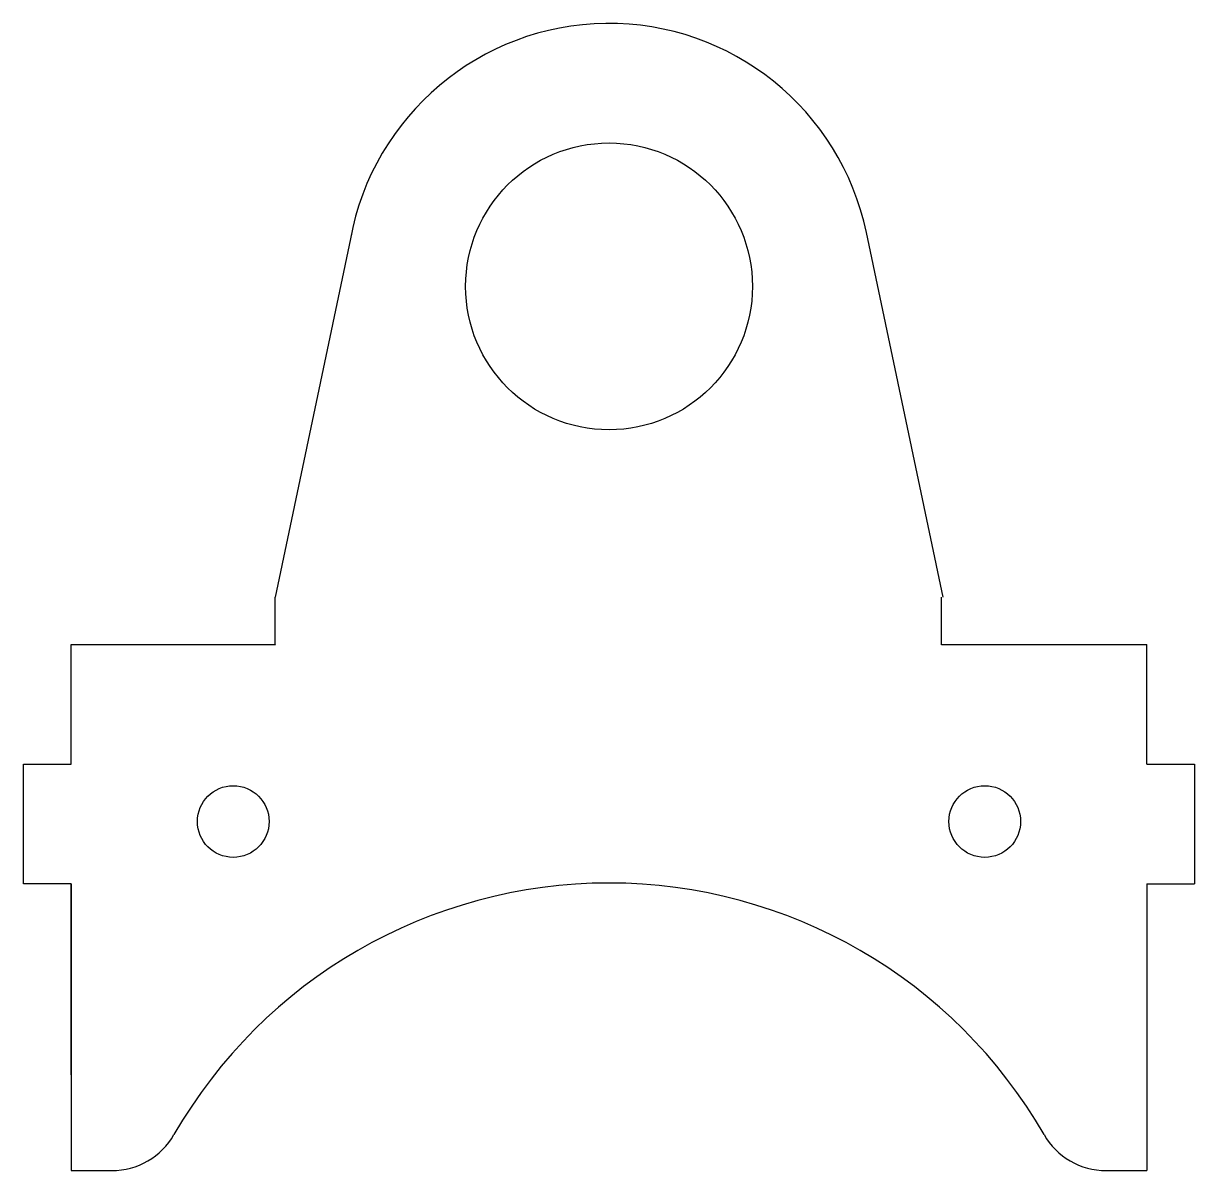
# Model space of a CAD drawing. Header units: millimetres. Extents: x 2024.2 to 2073.2, y 1323.5 to 1371.5.
import ezdxf

# ---------------------------------------------------------------- set-up
doc = ezdxf.new("R2010")
doc.units = ezdxf.units.MM
doc.layers.add('3mm碳板', color=160, linetype='Continuous')

msp = doc.modelspace()

# ---------------------------------------------------------------- linework, layer by layer
at = {"layer": '3mm碳板'}
for p, q in [((2037.888, 1362.733), (2034.693, 1347.478)), ((2059.421, 1362.733), (2062.616, 1347.478)), ((2034.693, 1345.478), (2034.693, 1347.478)), ((2062.573, 1345.478), (2062.573, 1347.478)), ((2026.155, 1345.49), (2034.696, 1345.49)), ((2026.155, 1340.49), (2026.155, 1345.49)), ((2026.155, 1345.49), (2034.696, 1345.49)), ((2034.696, 1345.49), (2034.693, 1345.478)), ((2062.571, 1345.49), (2071.155, 1345.49)), ((2062.571, 1345.49), (2062.573, 1345.478)), ((2071.155, 1340.49), (2071.155, 1345.49)), ((2024.155, 1340.49), (2026.155, 1340.49)), ((2024.155, 1335.49), (2024.155, 1340.49)), ((2071.155, 1340.49), (2073.155, 1340.49)), ((2073.155, 1340.49), (2073.155, 1335.49)), ((2026.155, 1335.49), (2024.155, 1335.49)), ((2026.155, 1327.49), (2026.155, 1335.49)), ((2026.155, 1335.49), (2026.155, 1323.49)), ((2071.155, 1335.49), (2073.155, 1335.49)), ((2071.155, 1335.49), (2071.155, 1327.49)), ((2026.155, 1327.49), (2026.155, 1323.49)), ((2071.155, 1327.49), (2071.155, 1323.49)), ((2026.155, 1323.49), (2027.854, 1323.49)), ((2069.455, 1323.49), (2071.155, 1323.49))]:
    msp.add_line(p, q, dxfattribs=at)
for centre, radius in [((2048.655, 1360.478), 6), ((2032.934, 1338.091), 1.5), ((2064.375, 1338.091), 1.5)]:
    msp.add_circle(centre, radius, dxfattribs=at)
for centre, radius, start, end in [((2048.655, 1360.478), 11, 11.8283, 169.6012), ((2048.655, 1314.518), 21, 29.9227, 150.0773), ((2027.854, 1326.49), 3, 270, 330.0773), ((2069.455, 1326.49), 3, 209.9227, 270)]:
    msp.add_arc(centre, radius, start, end, dxfattribs=at)

doc.saveas('drawing.dxf')
